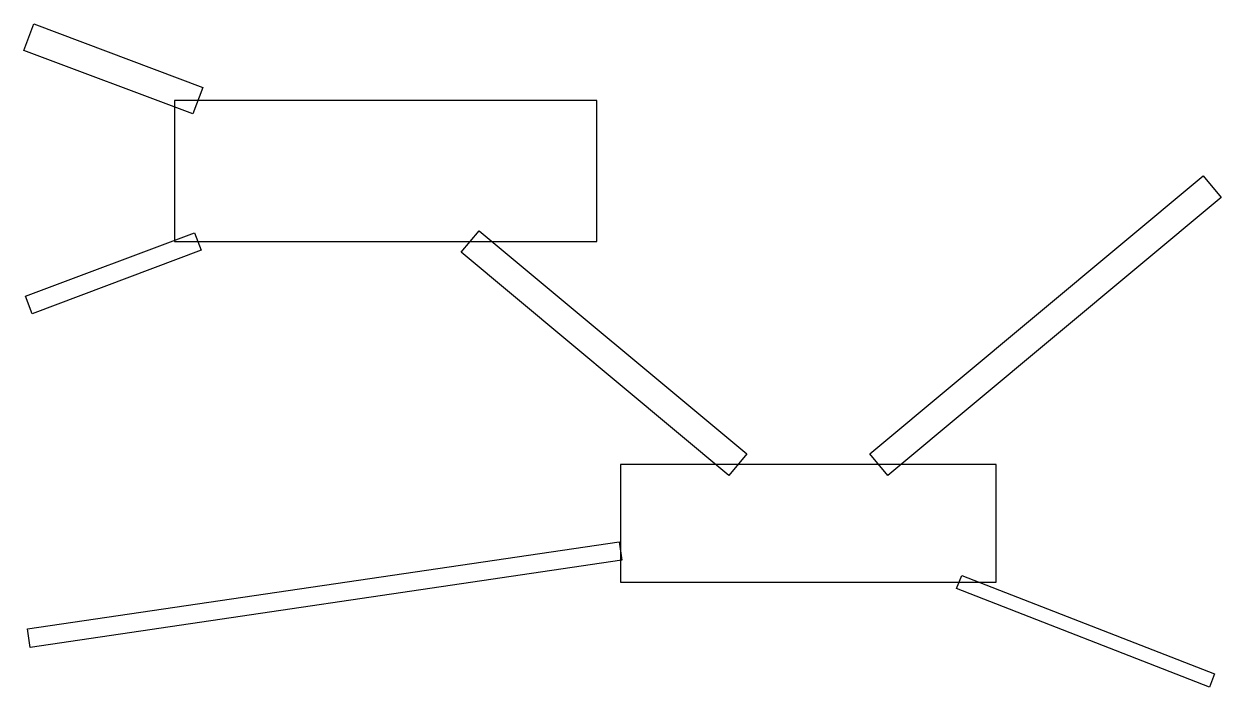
# Model space of a CAD drawing. Header units: millimetres. Extents: x 2.3 to 27.8, y 3 to 17.1.
import ezdxf

# ---------------------------------------------------------------- set-up
doc = ezdxf.new("R2010")
doc.units = ezdxf.units.MM
doc.layers.add('CHAMBERS', color=5, linetype='CONTINUOUS')
doc.layers.add('CHANNELS', color=3, linetype='CONTINUOUS')

msp = doc.modelspace()

# ---------------------------------------------------------------- linework, layer by layer
at = {"layer": 'CHAMBERS'}
for p, q in [((14.5, 15.5), (5.5, 15.5)), ((5.5, 15.5), (5.5, 12.5)), ((14.5, 12.5), (14.5, 15.5)), ((5.5, 12.5), (14.5, 12.5)), ((23, 7.75), (15, 7.75)), ((15, 7.75), (15, 5.25)), ((23, 5.25), (23, 7.75)), ((15, 5.25), (23, 5.25))]:
    msp.add_line(p, q, dxfattribs=at)
at = {"layer": 'CHANNELS'}
for p, q in [((2.2947, 16.5691), (2.5053, 17.1309)), ((2.5053, 17.1309), (6.1053, 15.7809)), ((5.8947, 15.2191), (2.2947, 16.5691)), ((6.1053, 15.7809), (5.8947, 15.2191)), ((20.3079, 7.9805), (27.4079, 13.8971)), ((27.4079, 13.8971), (27.7921, 13.4362)), ((27.7921, 13.4362), (20.6921, 7.5195)), ((2.3298, 11.3373), (5.9298, 12.6873)), ((5.9298, 12.6873), (6.0702, 12.3127)), ((11.6079, 12.2695), (11.9921, 12.7305)), ((11.9921, 12.7305), (17.6921, 7.9805)), ((6.0702, 12.3127), (2.4702, 10.9627)), ((17.3079, 7.5195), (11.6079, 12.2695)), ((2.4702, 10.9627), (2.3298, 11.3373)), ((17.6921, 7.9805), (17.3079, 7.5195)), ((20.6921, 7.5195), (20.3079, 7.9805)), ((2.3709, 4.2567), (14.9709, 6.1096)), ((14.9709, 6.1096), (15.0291, 5.7139)), ((15.0291, 5.7139), (2.4291, 3.861)), ((22.1599, 5.1102), (22.2687, 5.3898)), ((22.2687, 5.3898), (27.6544, 3.2954)), ((27.5456, 3.0158), (22.1599, 5.1102)), ((2.4291, 3.861), (2.3709, 4.2567)), ((27.6544, 3.2954), (27.5456, 3.0158))]:
    msp.add_line(p, q, dxfattribs=at)

doc.saveas('drawing.dxf')
